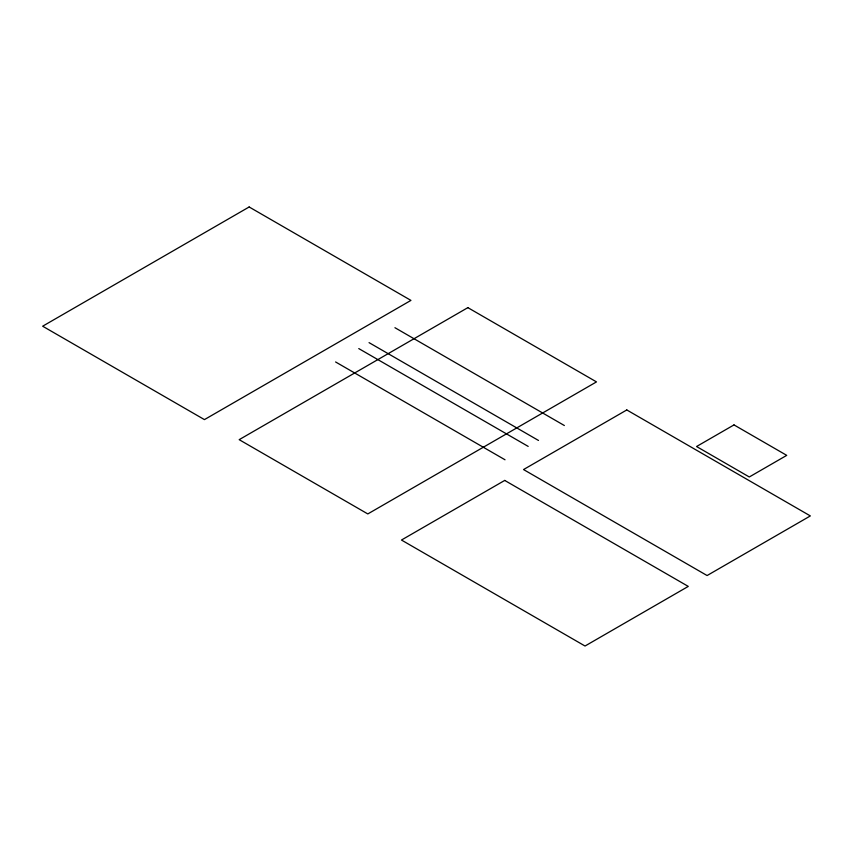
<?xml version="1.0" encoding="UTF-8"?>
<svg xmlns="http://www.w3.org/2000/svg" width="853" height="853" viewBox="0 0 853 853"><rect width="100%" height="100%" fill="white"/><g stroke="black" fill="none" stroke-linecap="round" stroke-linejoin="round"><path stroke-width="1.28" d="M394.928 327.701L564.355 425.519M369.061 342.639L538.488 440.457M358.761 348.578L528.188 446.407M335.592 361.96L505.019 459.778M249.151 206.98L42.65 326.209L204.443 419.612L410.943 300.395L249.151 206.98M467.86 307.645L239.181 439.668L367.803 513.933L596.492 381.899L467.86 307.645M504.72 480.431L401.464 540.034L585.03 646.02L688.275 586.406L504.72 480.431M626.795 409.952L523.539 469.555L707.094 575.54L810.35 515.926L626.795 409.952M733.996 424.911L696.56 446.524L749.297 476.976L786.733 455.363L733.996 424.911"/></g></svg>
